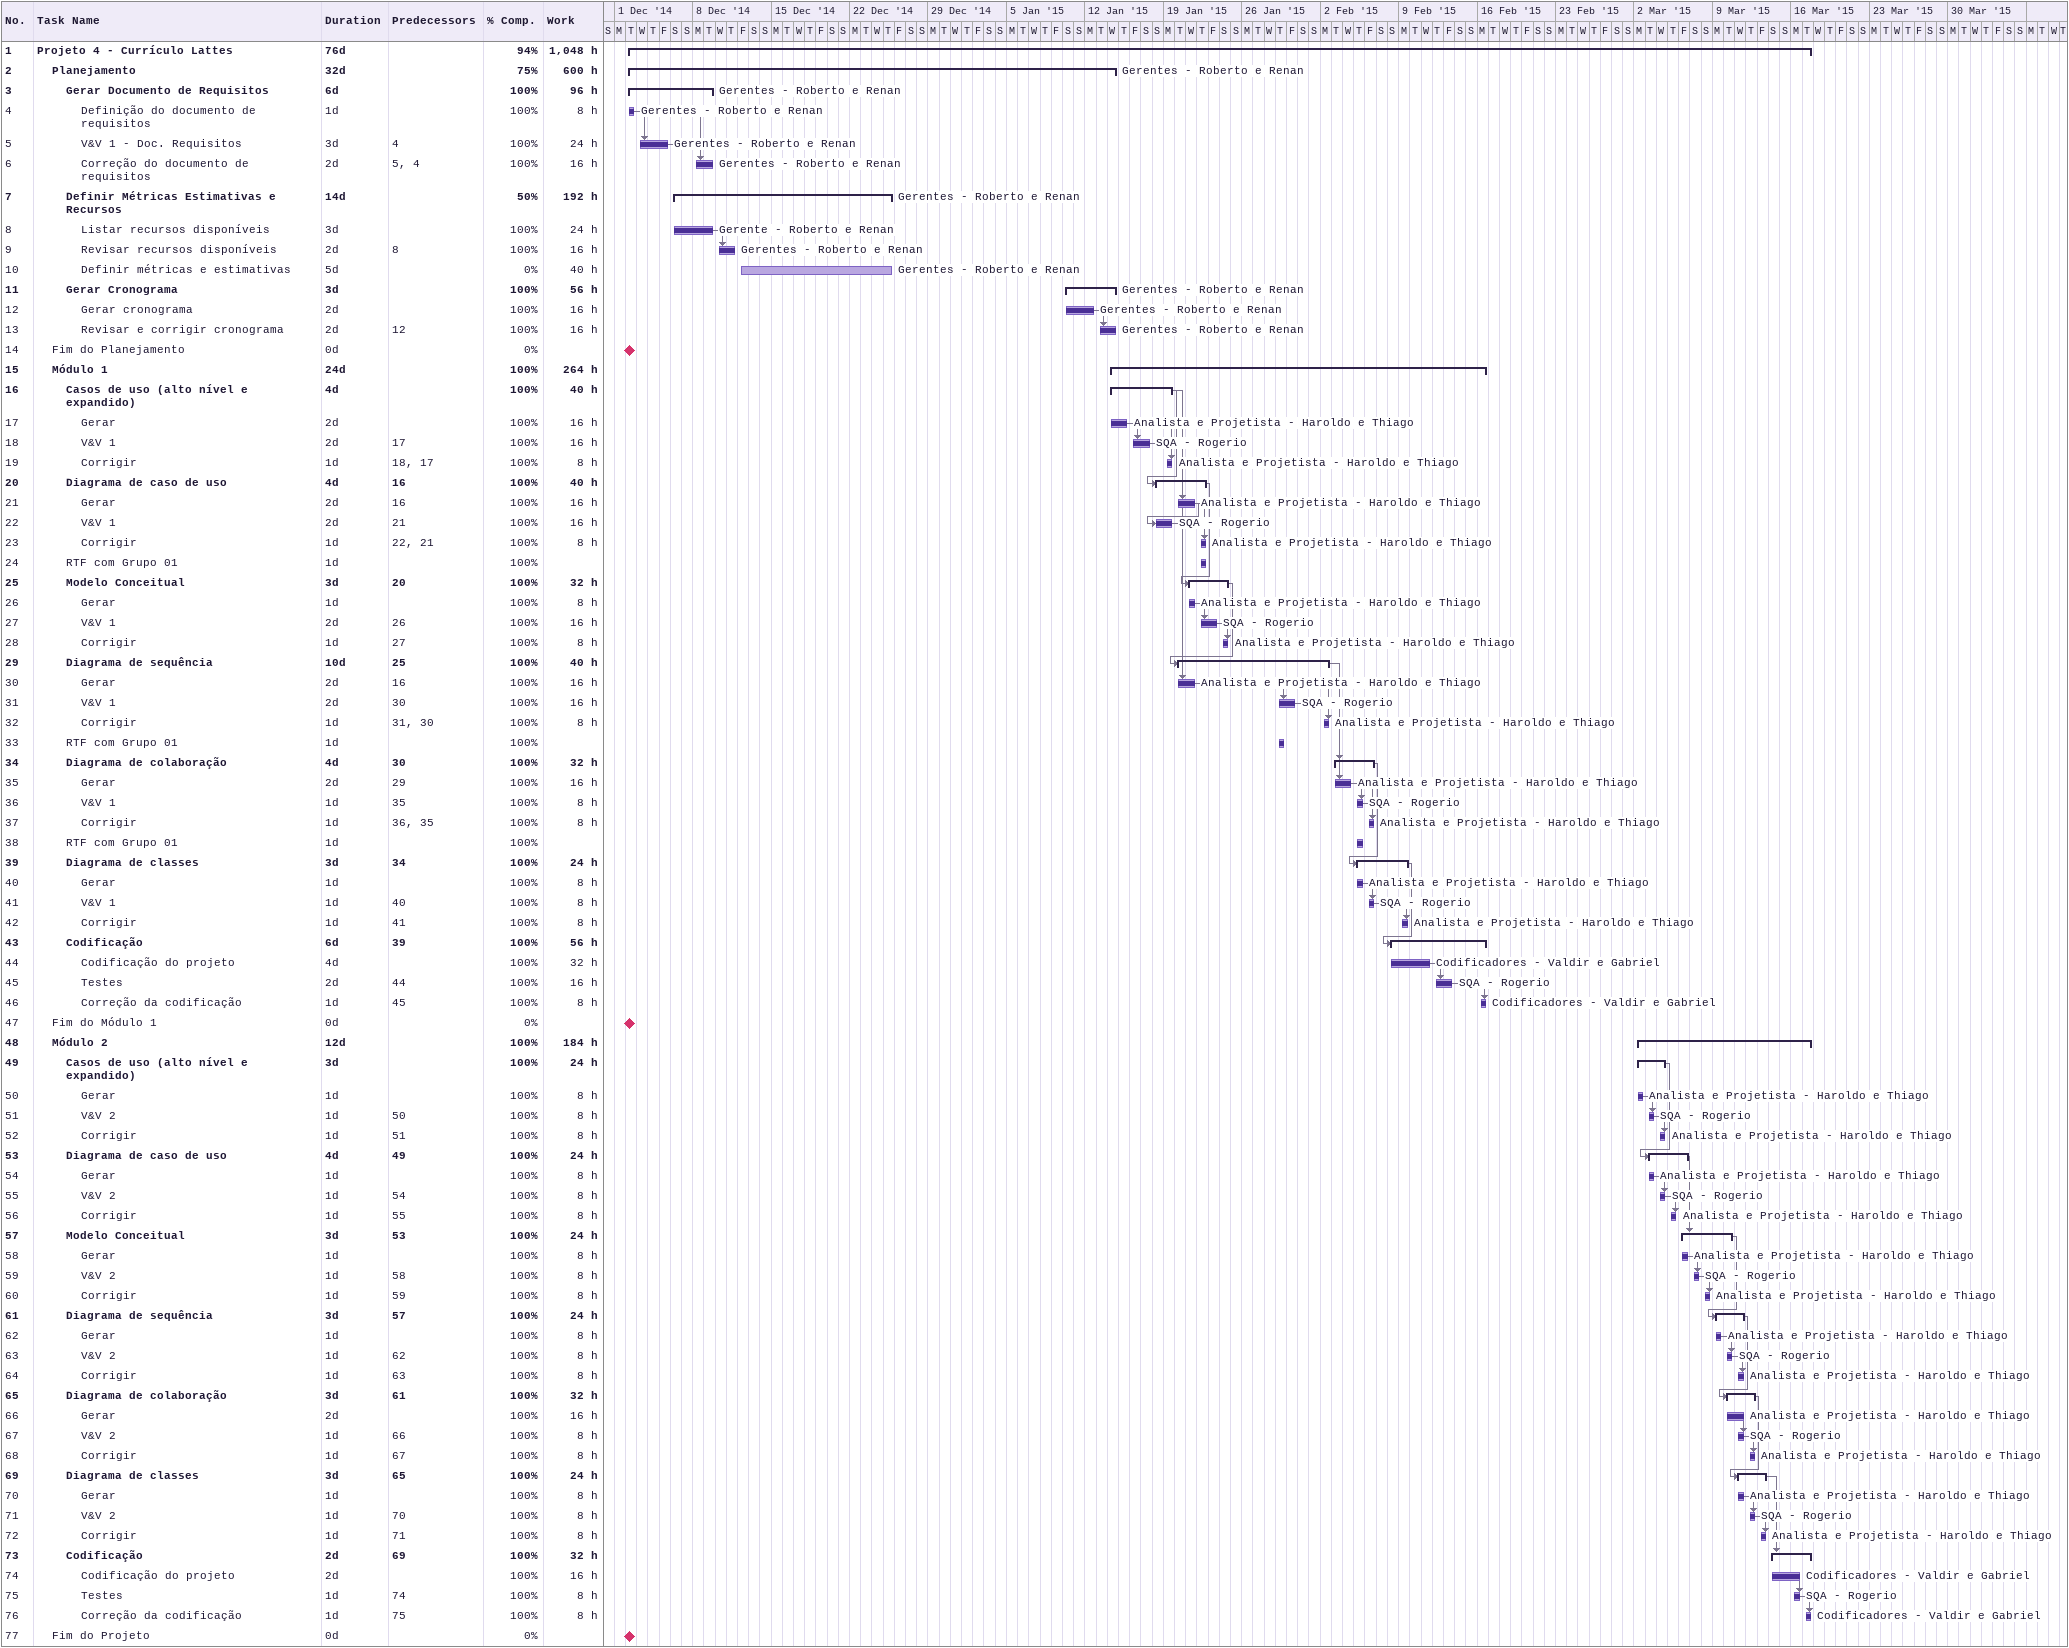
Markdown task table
| ID | Level | Task | Duration | Start | Finish | Predecessors | Resources | % complete | Work (h) |
|---|---|---|---|---|---|---|---|---|---|
| 1 | 1 | **Projeto 4 - Currículo Lattes** | 76d | 2014-12-02 | 2015-03-17 |  |  | 94 | 1048 |
| 2 | 2 | **Planejamento** | 32d | 2014-12-02 | 2015-01-14 |  | Gerentes - Roberto e Renan | 75 | 600 |
| 3 | 3 | **Gerar Documento de Requisitos** | 6d | 2014-12-02 | 2014-12-09 |  | Gerentes - Roberto e Renan | 100 | 96 |
| 4 | 4 | Definição do documento de requisitos | 1d | 2014-12-02 | 2014-12-02 |  | Gerentes - Roberto e Renan | 100 | 8 |
| 5 | 4 | V&V 1 - Doc. Requisitos | 3d | 2014-12-03 | 2014-12-05 | 4 | Gerentes - Roberto e Renan | 100 | 24 |
| 6 | 4 | Correção do documento de requisitos | 2d | 2014-12-08 | 2014-12-09 | 5, 4 | Gerentes - Roberto e Renan | 100 | 16 |
| 7 | 3 | **Definir Métricas Estimativas e Recursos** | 14d | 2014-12-06 | 2014-12-25 |  | Gerentes - Roberto e Renan | 50 | 192 |
| 8 | 4 | Listar recursos disponíveis | 3d | 2014-12-06 | 2014-12-09 |  | Gerente - Roberto e Renan | 100 | 24 |
| 9 | 4 | Revisar recursos disponíveis | 2d | 2014-12-10 | 2014-12-11 | 8 | Gerentes - Roberto e Renan | 100 | 16 |
| 10 | 4 | Definir métricas e estimativas | 5d | 2014-12-12 | 2014-12-25 |  | Gerentes - Roberto e Renan | 0 | 40 |
| 11 | 3 | **Gerar Cronograma** | 3d | 2015-01-10 | 2015-01-14 |  | Gerentes - Roberto e Renan | 100 | 56 |
| 12 | 4 | Gerar cronograma | 2d | 2015-01-10 | 2015-01-12 |  | Gerentes - Roberto e Renan | 100 | 16 |
| 13 | 4 | Revisar e corrigir cronograma | 2d | 2015-01-13 | 2015-01-14 | 12 | Gerentes - Roberto e Renan | 100 | 16 |
| 14 | 2 | Fim do Planejamento | 0d | 2014-12-02 | 2014-12-02 |  |  | 0 |  |
| 15 | 2 | **Módulo 1** | 24d | 2015-01-14 | 2015-02-16 |  |  | 100 | 264 |
| 16 | 3 | **Casos de uso (alto nível e expandido)** | 4d | 2015-01-14 | 2015-01-19 |  |  | 100 | 40 |
| 17 | 4 | Gerar | 2d | 2015-01-14 | 2015-01-15 |  | Analista e Projetista - Haroldo e Thiago | 100 | 16 |
| 18 | 4 | V&V 1 | 2d | 2015-01-16 | 2015-01-17 | 17 | SQA - Rogerio | 100 | 16 |
| 19 | 4 | Corrigir | 1d | 2015-01-19 | 2015-01-19 | 18, 17 | Analista e Projetista - Haroldo e Thiago | 100 | 8 |
| 20 | 3 | **Diagrama de caso de uso** | 4d | 2015-01-18 | 2015-01-22 | 16 |  | 100 | 40 |
| 21 | 4 | Gerar | 2d | 2015-01-20 | 2015-01-21 | 16 | Analista e Projetista - Haroldo e Thiago | 100 | 16 |
| 22 | 4 | V&V 1 | 2d | 2015-01-18 | 2015-01-19 | 21 | SQA - Rogerio | 100 | 16 |
| 23 | 4 | Corrigir | 1d | 2015-01-22 | 2015-01-22 | 22, 21 | Analista e Projetista - Haroldo e Thiago | 100 | 8 |
| 24 | 3 | RTF com Grupo 01 | 1d | 2015-01-22 | 2015-01-22 |  |  | 100 |  |
| 25 | 3 | **Modelo Conceitual** | 3d | 2015-01-21 | 2015-01-24 | 20 |  | 100 | 32 |
| 26 | 4 | Gerar | 1d | 2015-01-21 | 2015-01-21 |  | Analista e Projetista - Haroldo e Thiago | 100 | 8 |
| 27 | 4 | V&V 1 | 2d | 2015-01-22 | 2015-01-23 | 26 | SQA - Rogerio | 100 | 16 |
| 28 | 4 | Corrigir | 1d | 2015-01-24 | 2015-01-24 | 27 | Analista e Projetista - Haroldo e Thiago | 100 | 8 |
| 29 | 3 | **Diagrama de sequência** | 10d | 2015-01-20 | 2015-02-02 | 25 |  | 100 | 40 |
| 30 | 4 | Gerar | 2d | 2015-01-20 | 2015-01-21 | 16 | Analista e Projetista - Haroldo e Thiago | 100 | 16 |
| 31 | 4 | V&V 1 | 2d | 2015-01-29 | 2015-01-30 | 30 | SQA - Rogerio | 100 | 16 |
| 32 | 4 | Corrigir | 1d | 2015-02-02 | 2015-02-02 | 31, 30 | Analista e Projetista - Haroldo e Thiago | 100 | 8 |
| 33 | 3 | RTF com Grupo 01 | 1d | 2015-01-29 | 2015-01-29 |  |  | 100 |  |
| 34 | 3 | **Diagrama de colaboração** | 4d | 2015-02-03 | 2015-02-06 | 30 |  | 100 | 32 |
| 35 | 4 | Gerar | 2d | 2015-02-03 | 2015-02-04 | 29 | Analista e Projetista - Haroldo e Thiago | 100 | 16 |
| 36 | 4 | V&V 1 | 1d | 2015-02-05 | 2015-02-05 | 35 | SQA - Rogerio | 100 | 8 |
| 37 | 4 | Corrigir | 1d | 2015-02-06 | 2015-02-06 | 36, 35 | Analista e Projetista - Haroldo e Thiago | 100 | 8 |
| 38 | 3 | RTF com Grupo 01 | 1d | 2015-02-05 | 2015-02-05 |  |  | 100 |  |
| 39 | 3 | **Diagrama de classes** | 3d | 2015-02-05 | 2015-02-09 | 34 |  | 100 | 24 |
| 40 | 4 | Gerar | 1d | 2015-02-05 | 2015-02-05 |  | Analista e Projetista - Haroldo e Thiago | 100 | 8 |
| 41 | 4 | V&V 1 | 1d | 2015-02-06 | 2015-02-06 | 40 | SQA - Rogerio | 100 | 8 |
| 42 | 4 | Corrigir | 1d | 2015-02-09 | 2015-02-09 | 41 | Analista e Projetista - Haroldo e Thiago | 100 | 8 |
| 43 | 3 | **Codificação** | 6d | 2015-02-08 | 2015-02-16 | 39 |  | 100 | 56 |
| 44 | 4 | Codificação do projeto | 4d | 2015-02-08 | 2015-02-11 |  | Codificadores - Valdir e Gabriel | 100 | 32 |
| 45 | 4 | Testes | 2d | 2015-02-12 | 2015-02-13 | 44 | SQA - Rogerio | 100 | 16 |
| 46 | 4 | Correção da codificação | 1d | 2015-02-16 | 2015-02-16 | 45 | Codificadores - Valdir e Gabriel | 100 | 8 |
| 47 | 2 | Fim do Módulo 1 | 0d | 2014-12-02 | 2014-12-02 |  |  | 0 |  |
| 48 | 2 | **Módulo 2** | 12d | 2015-03-02 | 2015-03-17 |  |  | 100 | 184 |
| 49 | 3 | **Casos de uso (alto nível e expandido)** | 3d | 2015-03-02 | 2015-03-04 |  |  | 100 | 24 |
| 50 | 4 | Gerar | 1d | 2015-03-02 | 2015-03-02 |  | Analista e Projetista - Haroldo e Thiago | 100 | 8 |
| 51 | 4 | V&V 2 | 1d | 2015-03-03 | 2015-03-03 | 50 | SQA - Rogerio | 100 | 8 |
| 52 | 4 | Corrigir | 1d | 2015-03-04 | 2015-03-04 | 51 | Analista e Projetista - Haroldo e Thiago | 100 | 8 |
| 53 | 3 | **Diagrama de caso de uso** | 4d | 2015-03-03 | 2015-03-06 | 49 |  | 100 | 24 |
| 54 | 4 | Gerar | 1d | 2015-03-03 | 2015-03-03 |  | Analista e Projetista - Haroldo e Thiago | 100 | 8 |
| 55 | 4 | V&V 2 | 1d | 2015-03-04 | 2015-03-04 | 54 | SQA - Rogerio | 100 | 8 |
| 56 | 4 | Corrigir | 1d | 2015-03-05 | 2015-03-05 | 55 | Analista e Projetista - Haroldo e Thiago | 100 | 8 |
| 57 | 3 | **Modelo Conceitual** | 3d | 2015-03-06 | 2015-03-10 | 53 |  | 100 | 24 |
| 58 | 4 | Gerar | 1d | 2015-03-06 | 2015-03-06 |  | Analista e Projetista - Haroldo e Thiago | 100 | 8 |
| 59 | 4 | V&V 2 | 1d | 2015-03-07 | 2015-03-07 | 58 | SQA - Rogerio | 100 | 8 |
| 60 | 4 | Corrigir | 1d | 2015-03-08 | 2015-03-08 | 59 | Analista e Projetista - Haroldo e Thiago | 100 | 8 |
| 61 | 3 | **Diagrama de sequência** | 3d | 2015-03-09 | 2015-03-11 | 57 |  | 100 | 24 |
| 62 | 4 | Gerar | 1d | 2015-03-09 | 2015-03-09 |  | Analista e Projetista - Haroldo e Thiago | 100 | 8 |
| 63 | 4 | V&V 2 | 1d | 2015-03-10 | 2015-03-10 | 62 | SQA - Rogerio | 100 | 8 |
| 64 | 4 | Corrigir | 1d | 2015-03-11 | 2015-03-11 | 63 | Analista e Projetista - Haroldo e Thiago | 100 | 8 |
| 65 | 3 | **Diagrama de colaboração** | 3d | 2015-03-10 | 2015-03-12 | 61 |  | 100 | 32 |
| 66 | 4 | Gerar | 2d | 2015-03-10 | 2015-03-11 |  | Analista e Projetista - Haroldo e Thiago | 100 | 16 |
| 67 | 4 | V&V 2 | 1d | 2015-03-11 | 2015-03-11 | 66 | SQA - Rogerio | 100 | 8 |
| 68 | 4 | Corrigir | 1d | 2015-03-12 | 2015-03-12 | 67 | Analista e Projetista - Haroldo e Thiago | 100 | 8 |
| 69 | 3 | **Diagrama de classes** | 3d | 2015-03-11 | 2015-03-13 | 65 |  | 100 | 24 |
| 70 | 4 | Gerar | 1d | 2015-03-11 | 2015-03-11 |  | Analista e Projetista - Haroldo e Thiago | 100 | 8 |
| 71 | 4 | V&V 2 | 1d | 2015-03-12 | 2015-03-12 | 70 | SQA - Rogerio | 100 | 8 |
| 72 | 4 | Corrigir | 1d | 2015-03-13 | 2015-03-13 | 71 | Analista e Projetista - Haroldo e Thiago | 100 | 8 |
| 73 | 3 | **Codificação** | 2d | 2015-03-14 | 2015-03-17 | 69 |  | 100 | 32 |
| 74 | 4 | Codificação do projeto | 2d | 2015-03-14 | 2015-03-16 |  | Codificadores - Valdir e Gabriel | 100 | 16 |
| 75 | 4 | Testes | 1d | 2015-03-16 | 2015-03-16 | 74 | SQA - Rogerio | 100 | 8 |
| 76 | 4 | Correção da codificação | 1d | 2015-03-17 | 2015-03-17 | 75 | Codificadores - Valdir e Gabriel | 100 | 8 |
| 77 | 2 | Fim do Projeto | 0d | 2014-12-02 | 2014-12-02 |  |  | 0 |  |
